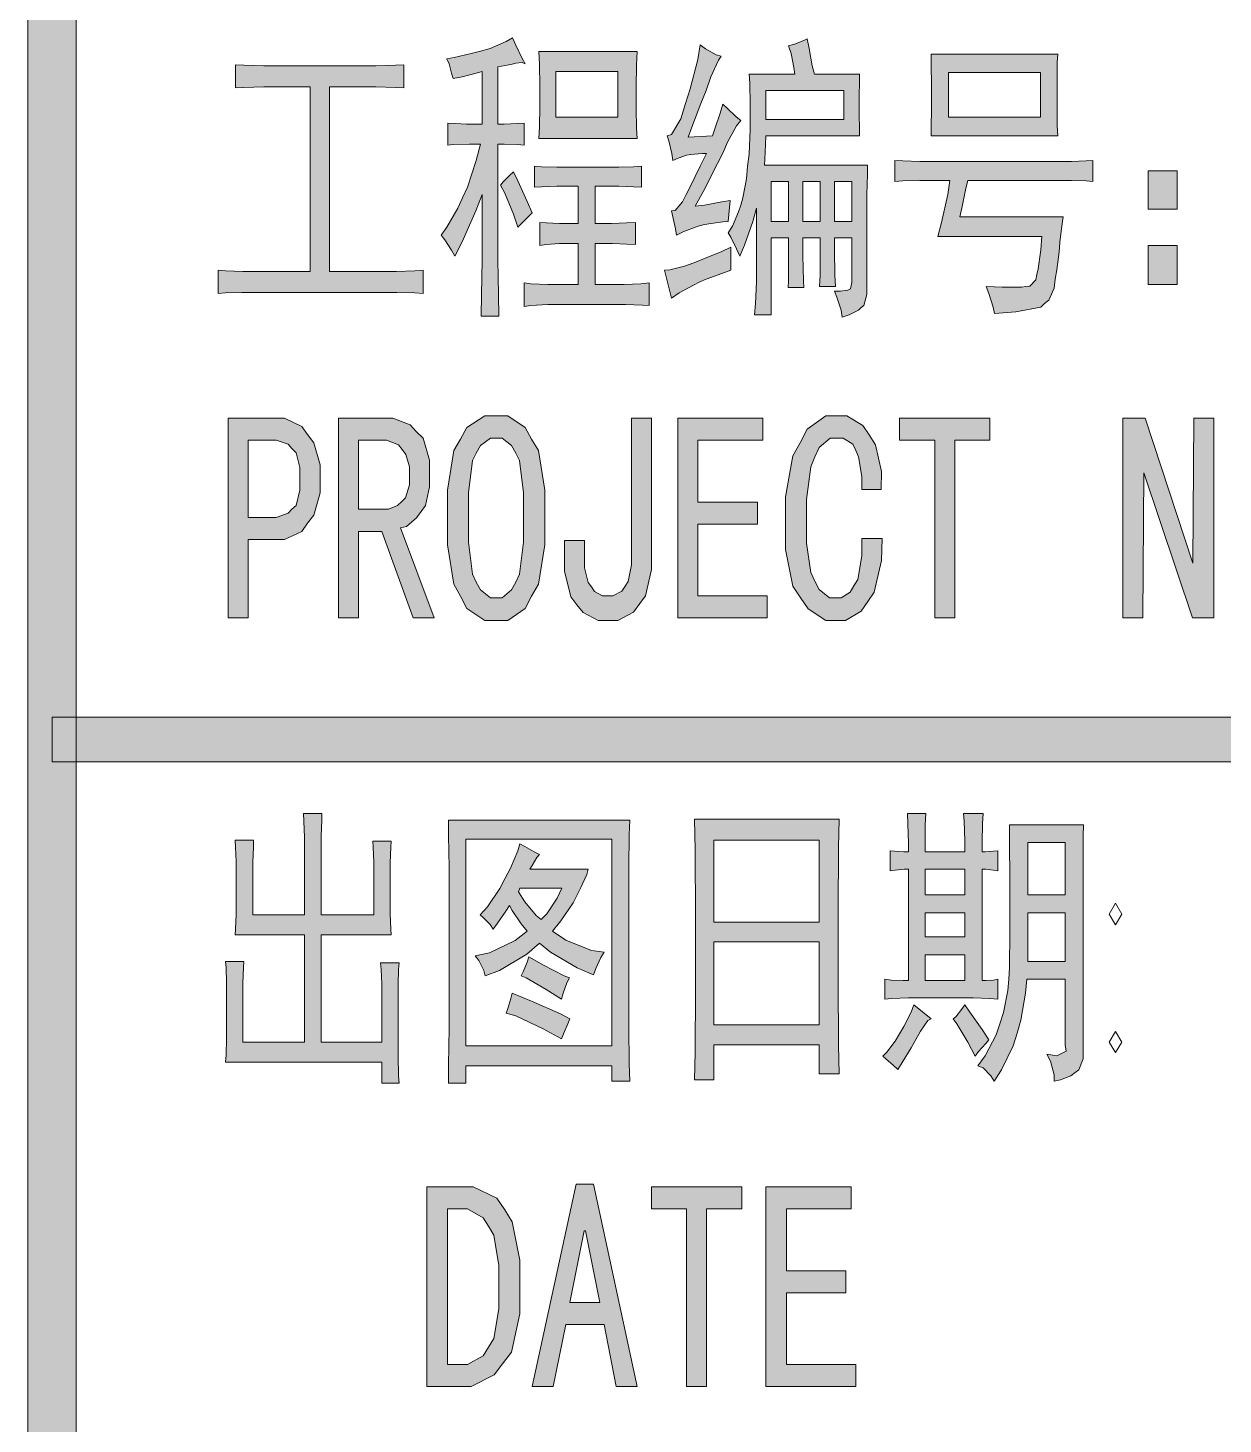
# Model space of a CAD drawing. Header units: millimetres. Extents: x 568 to 3948041, y -25191 to 63890.
# Drawn here: x 3939001 to 3940729, y -17783 to -15765 of the extents above; entities that cross this region are included whole.
import ezdxf

# ---------------------------------------------------------------- set-up
doc = ezdxf.new("R2010")
doc.units = ezdxf.units.MM

msp = doc.modelspace()

# ---------------------------------------------------------------- hatches: boundary and pattern name
h = msp.add_hatch(color=0)
h.dxf.hatch_style = 2
h.paths.add_polyline_path([(3939071.1, -23691.5), (3939001.2, -23691.5), (3939001.2, 62389.8), (3939071.1, 62389.8)])
h = msp.add_hatch(color=0)
h.dxf.hatch_style = 2
h.paths.add_polyline_path([(3939606.8, -15809.8), (3939617.4, -15807.6), (3939641.7, -15802.2), (3939655.4, -15798.4), (3939669.1, -15794.6), (3939692.6, -15784.8), (3939701.7, -15779.4), (3939706.3, -15790.1), (3939715.4, -15809.1), (3939720, -15816.7), (3939715.4, -15815.1), (3939706.3, -15815.9), (3939701, -15817.4), (3939696.4, -15818.2), (3939685.8, -15820.5), (3939680.5, -15821.2), (3939680.5, -15904), (3939689.6, -15904), (3939708.6, -15903.3), (3939718.4, -15902.5), (3939718.4, -15934.4), (3939708.6, -15933.7), (3939689.6, -15932.9), (3939680.5, -15932.9), (3939680.5, -16081.8), (3939680.5, -16100.1), (3939681.2, -16150.2), (3939682, -16181.3), (3939656.1, -16181.3), (3939656.9, -16150.2), (3939657.7, -16100.8), (3939657.7, -16083.3), (3939657.7, -16005.8), (3939648.5, -16029.4), (3939628.8, -16074.2), (3939618.2, -16094.7), (3939613.6, -16086.4), (3939603.7, -16071.2), (3939598.4, -16064.3), (3939606.8, -16053), (3939622.7, -16025.6), (3939629.5, -16010.4), (3939636.4, -15995.2), (3939649.3, -15956.5), (3939655.4, -15932.9), (3939639.4, -15932.9), (3939615.9, -15933.7), (3939608.3, -15934.4), (3939608.3, -15902.5), (3939618.9, -15903.3), (3939634.9, -15904), (3939640.2, -15904), (3939657.7, -15904), (3939657.7, -15828.1), (3939649.3, -15830.3), (3939628.8, -15835.7), (3939615.9, -15837.9), (3939613.6, -15830.3), (3939609.8, -15816.7)])
h = msp.add_hatch(color=0)
h.dxf.hatch_style = 2
h.paths.add_polyline_path([(3940003.3, -15806), (3939999.5, -15811.4), (3939988.2, -15835.7), (3939981.3, -15855.4), (3939973.7, -15874.4), (3939960.8, -15908.6), (3939955.5, -15923), (3939990.4, -15920.8), (3939994.2, -15910.9), (3940001.8, -15888.1), (3940005.6, -15875.2), (3940011.7, -15881.2), (3940024.6, -15893.4), (3940031.5, -15898.7), (3940025.4, -15906.3), (3940012.5, -15929.9), (3940005.6, -15945.8), (3939998, -15961), (3939978.3, -15999.8), (3939965.4, -16022.6), (3939979, -16021), (3940004.1, -16016.5), (3940016.3, -16014.2), (3940013.2, -16044.6), (3940005.6, -16045.4), (3939988.9, -16047.6), (3939979, -16049.2), (3939969.9, -16051.4), (3939949.4, -16059), (3939938.8, -16064.3), (3939937.2, -16055.2), (3939933.4, -16037.8), (3939931.2, -16029.4), (3939936.5, -16028.6), (3939947.1, -16016.5), (3939952.4, -16005.8), (3939958.5, -15994.5), (3939973, -15964.8), (3939982.1, -15946.6), (3939976, -15946.6), (3939964.6, -15947.3), (3939959.3, -15948.1), (3939953.2, -15948.9), (3939941, -15953.4), (3939933.4, -15956.5), (3939931.9, -15946.6), (3939927.4, -15928.4), (3939925.1, -15920.8), (3939931.2, -15919.2), (3939944.8, -15896.4), (3939951.7, -15874.4), (3939958.5, -15853.1), (3939969.2, -15810.6), (3939973, -15789.3), (3939980.6, -15795.4), (3939995.7, -15803.8)])
h = msp.add_hatch(color=0)
h.paths.add_polyline_path([(3940127.2, -15781), (3940130.2, -15794.6), (3940134.8, -15819.7), (3940137.8, -15831.9), (3940203.2, -15831.9), (3940203.2, -15841.7), (3940202.4, -15864.5), (3940202.4, -15877.4), (3940202.4, -15889.6), (3940203.2, -15911.6), (3940203.2, -15920.8), (3940067.9, -15920.8), (3940067.2, -15933.7), (3940066.4, -15954.9), (3940065.6, -15963.3), (3940214.6, -15963.3), (3940214.6, -15977), (3940213.8, -16005.8), (3940213.8, -16021), (3940213.8, -16137.3), (3940213.8, -16150.2), (3940209.2, -16166.2), (3940205.4, -16169.2), (3940201.6, -16173), (3940188, -16179.8), (3940178.1, -16182.9), (3940176.6, -16173), (3940170.5, -16154), (3940166.7, -16145.6), (3940175.8, -16145.6), (3940186.4, -16144.1), (3940190.2, -16141.8), (3940191.8, -16132.7), (3940191.8, -16125.1), (3940191.8, -16068.1), (3940166.7, -16068.1), (3940166.7, -16086.4), (3940167.5, -16122.1), (3940168.2, -16138.8), (3940145.4, -16138.8), (3940146.2, -16122.1), (3940146.2, -16086.4), (3940146.2, -16068.1), (3940121.1, -16068.1), (3940121.1, -16094), (3940121.9, -16130.4), (3940122.6, -16140.3), (3940099.8, -16140.3), (3940100.6, -16130.4), (3940100.6, -16094), (3940100.6, -16068.1), (3940075.5, -16068.1), (3940075.5, -16179.8), (3940051.2, -16179.8), (3940052.7, -16163.1), (3940054.2, -16132), (3940054.2, -16116.8), (3940054.2, -16025.6), (3940048.9, -16044.6), (3940036.8, -16078.8), (3940029.9, -16094.7), (3940025.4, -16084.1), (3940017, -16067.4), (3940013.2, -16061.3), (3940019.3, -16051.4), (3940028.4, -16030.9), (3940031.5, -16021), (3940034.5, -16010.4), (3940039.8, -15983.1), (3940041.3, -15964.8), (3940043.6, -15947.3), (3940045.1, -15911.6), (3940045.1, -15894.2), (3940045.1, -15875.9), (3940044.4, -15844.8), (3940043.6, -15831.9), (3940109.7, -15831.9), (3940108.2, -15822), (3940104.4, -15802.2), (3940100.6, -15790.8), (3940109, -15788.6), (3940122.6, -15783.2)])
h.paths.add_polyline_path([(3940180.4, -15897.2), (3940180.4, -15855.4), (3940067.9, -15855.4), (3940067.9, -15897.2)])
h.paths.add_polyline_path([(3940146.2, -16044.6), (3940146.2, -15986.9), (3940121.1, -15986.9), (3940121.1, -16044.6)])
h.paths.add_polyline_path([(3940191.8, -16044.6), (3940191.8, -15986.9), (3940166.7, -15986.9), (3940166.7, -16044.6)])
h.paths.add_polyline_path([(3940100.6, -16044.6), (3940100.6, -15986.9), (3940075.5, -15986.9), (3940075.5, -16044.6)])
h = msp.add_hatch(color=0)
h.paths.add_polyline_path([(3939881.8, -15799.2), (3939881, -15818.2), (3939880.3, -15851.6), (3939880.3, -15866.8), (3939880.3, -15881.2), (3939881, -15910.1), (3939881.8, -15924.6), (3939739.7, -15924.6), (3939740.5, -15908.6), (3939741.2, -15878.2), (3939741.2, -15863.8), (3939741.2, -15849.3), (3939740.5, -15817.4), (3939739.7, -15799.2)])
h.paths.add_polyline_path([(3939853.7, -15894.2), (3939853.7, -15828.1), (3939764, -15828.1), (3939764, -15894.2)])
h = msp.add_hatch(color=0)
h.paths.add_polyline_path([(3940489.6, -15803), (3940488.8, -15815.1), (3940488.8, -15844), (3940488.8, -15860), (3940488.8, -15875.9), (3940488.8, -15906.3), (3940489.6, -15920.8), (3940306.5, -15920.8), (3940306.5, -15909.4), (3940307.2, -15881.2), (3940307.2, -15865.3), (3940307.2, -15848.6), (3940306.5, -15817.4), (3940306.5, -15803)])
h.paths.add_polyline_path([(3940464.5, -15894.2), (3940464.5, -15829.6), (3940331.6, -15829.6), (3940331.6, -15894.2)])
h = msp.add_hatch(color=0)
h.dxf.hatch_style = 2
h.paths.add_polyline_path([(3939489, -15819.7), (3939504.2, -15819.7), (3939532.3, -15818.9), (3939544.5, -15818.2), (3939544.5, -15851.6), (3939532.3, -15850.9), (3939504.2, -15850.1), (3939489, -15850.1), (3939437.3, -15850.1), (3939437.3, -16116.8), (3939519.4, -16116.8), (3939533.8, -16116.8), (3939560.4, -16116), (3939572.6, -16115.3), (3939572.6, -16148.7), (3939560.4, -16147.9), (3939534.6, -16147.2), (3939520.9, -16147.2), (3939324.1, -16147.2), (3939310.5, -16147.2), (3939286.1, -16147.9), (3939276.3, -16148.7), (3939276.3, -16115.3), (3939286.9, -16116), (3939312, -16116.8), (3939325.6, -16116.8), (3939409.2, -16116.8), (3939409.2, -15850.1), (3939358.3, -15850.1), (3939342.4, -15850.1), (3939313.5, -15850.9), (3939301.3, -15851.6), (3939301.3, -15818.2), (3939313.5, -15818.9), (3939342.4, -15819.7), (3939358.3, -15819.7)])
h = msp.add_hatch(color=0)
h.dxf.hatch_style = 2
h.paths.add_polyline_path([(3940497.2, -15958), (3940509.3, -15958), (3940530.6, -15957.2), (3940540.5, -15956.5), (3940540.5, -15986.9), (3940530.6, -15986.1), (3940509.3, -15985.3), (3940497.2, -15985.3), (3940359.7, -15985.3), (3940356.6, -15996.7), (3940351.3, -16023.3), (3940348.3, -16037.8), (3940497.2, -16037.8), (3940495.7, -16051.4), (3940492.6, -16074.2), (3940491.9, -16083.3), (3940491.1, -16092.5), (3940488.1, -16114.5), (3940485.8, -16128.2), (3940484.3, -16141.1), (3940476.7, -16158.6), (3940470.6, -16163.1), (3940465.3, -16168.4), (3940428.8, -16175.3), (3940398.4, -16177.6), (3940396.1, -16168.4), (3940390.1, -16148.7), (3940386.3, -16138.8), (3940409.1, -16139.6), (3940437.9, -16139.6), (3940443.2, -16138.8), (3940449.3, -16138), (3940457.7, -16128.9), (3940459.2, -16121.3), (3940461.5, -16113), (3940465.3, -16085.6), (3940466.8, -16066.6), (3940316.4, -16066.6), (3940321.7, -16046.1), (3940330.8, -16005.8), (3940333.8, -15985.3), (3940303.4, -15985.3), (3940290.5, -15985.3), (3940265.5, -15986.1), (3940254.1, -15986.9), (3940254.1, -15956.5), (3940265.5, -15957.2), (3940290.5, -15958), (3940303.4, -15958)])
h = msp.add_hatch(color=0)
h.dxf.hatch_style = 2
h.paths.add_polyline_path([(3939703.2, -15973.2), (3939709.3, -15986.1), (3939723, -16015.7), (3939729.8, -16032.4), (3939726, -16036.2), (3939716.2, -16046.1), (3939709.3, -16053), (3939703.2, -16034), (3939690.3, -16003.6), (3939684.3, -15992.2), (3939688, -15987.6), (3939697.2, -15978.5)])
h = msp.add_hatch(color=0)
h.dxf.hatch_style = 2
h.paths.add_polyline_path([(3939845.3, -15966.3), (3939855.2, -15966.3), (3939876.5, -15965.6), (3939887.9, -15964.8), (3939887.9, -15995.2), (3939876.5, -15994.5), (3939855.2, -15993.7), (3939845.3, -15993.7), (3939821, -15993.7), (3939821, -16047.6), (3939834.7, -16047.6), (3939844.6, -16047.6), (3939866.6, -16046.9), (3939879.5, -16046.1), (3939879.5, -16078), (3939866.6, -16077.3), (3939846.1, -16076.5), (3939838.5, -16076.5), (3939821, -16076.5), (3939821, -16135.8), (3939851.4, -16135.8), (3939862.8, -16135.8), (3939887.1, -16135), (3939899.3, -16133.5), (3939899.3, -16166.2), (3939889.4, -16165.4), (3939865.1, -16164.6), (3939851.4, -16164.6), (3939766.3, -16164.6), (3939752.6, -16164.6), (3939728.3, -16166.2), (3939718.4, -16167.7), (3939718.4, -16133.5), (3939728.3, -16135), (3939752.6, -16135.8), (3939766.3, -16135.8), (3939796.7, -16135.8), (3939796.7, -16076.5), (3939779.2, -16076.5), (3939769.3, -16076.5), (3939750.3, -16078), (3939741.2, -16079.5), (3939741.2, -16046.1), (3939750.3, -16046.9), (3939769.3, -16047.6), (3939779.2, -16047.6), (3939796.7, -16047.6), (3939796.7, -15993.7), (3939776.9, -15993.7), (3939765.5, -15993.7), (3939743.5, -15994.5), (3939733.6, -15995.2), (3939733.6, -15964.8), (3939743.5, -15965.6), (3939765.5, -15966.3), (3939776.9, -15966.3)])
h = msp.add_hatch(color=0)
h.dxf.hatch_style = 2
h.paths.add_polyline_path([(3940620.3, -15971.7), (3940662.1, -15971.7), (3940662.1, -16027.1), (3940620.3, -16027.1)])
h = msp.add_hatch(color=0)
h.dxf.hatch_style = 2
h.paths.add_polyline_path([(3940620.3, -16079.5), (3940662.1, -16079.5), (3940662.1, -16135.8), (3940620.3, -16135.8)])
h = msp.add_hatch(color=0)
h.dxf.hatch_style = 2
h.paths.add_polyline_path([(3940017, -16081.8), (3940017, -16090.9), (3940017, -16107.7), (3940017, -16115.3), (3940004.1, -16119.8), (3939981.3, -16128.2), (3939972.2, -16132), (3939963.1, -16136.5), (3939942.6, -16147.9), (3939931.2, -16155.5), (3939921.3, -16115.3), (3939928.9, -16114.5), (3939950.2, -16109.2), (3939963.8, -16104.6), (3939976.8, -16099.3), (3940004.1, -16087.9)])
h = msp.add_hatch(color=0)
h.paths.add_polyline_path([(3939423.7, -16416.9), (3939423.7, -16436.6), (3939414.5, -16469.3), (3939405.4, -16480.7), (3939397.1, -16492.8), (3939372, -16504.2), (3939356, -16504.2), (3939319.6, -16504.2), (3939319.6, -16617.4), (3939290.7, -16617.4), (3939290.7, -16328.7), (3939356, -16328.7), (3939372, -16328.7), (3939397.1, -16340.9), (3939405.4, -16352.3), (3939414.5, -16364.4), (3939423.7, -16396.4)])
h.paths.add_polyline_path([(3939394, -16416.9), (3939394, -16400.2), (3939388.7, -16378.9), (3939382.6, -16372.8), (3939377.3, -16366.7), (3939359.8, -16360.7), (3939348.4, -16360.7), (3939319.6, -16360.7), (3939319.6, -16472.3), (3939348.4, -16472.3), (3939359.8, -16472.3), (3939377.3, -16466.3), (3939382.6, -16460.2), (3939388.7, -16454.9), (3939394, -16432.8)])
h = msp.add_hatch(color=0)
h.paths.add_polyline_path([(3939588.5, -16617.4), (3939558.1, -16617.4), (3939512.5, -16492.8), (3939479.1, -16492.8), (3939479.1, -16617.4), (3939450.2, -16617.4), (3939450.2, -16328.7), (3939513.3, -16328.7), (3939528.5, -16328.7), (3939553.6, -16338.6), (3939562.7, -16348.5), (3939572.6, -16357.6), (3939581.7, -16389.5), (3939581.7, -16411.6), (3939581.7, -16428.3), (3939575.6, -16454.9), (3939569.5, -16464), (3939562.7, -16473.1), (3939548.3, -16485.3), (3939539.9, -16487.5)])
h.paths.add_polyline_path([(3939552.8, -16411.6), (3939552.8, -16399.4), (3939547.5, -16381.2), (3939542.2, -16374.3), (3939536.9, -16367.5), (3939519.4, -16360.7), (3939507.2, -16360.7), (3939479.1, -16360.7), (3939479.1, -16460.2), (3939514.8, -16460.2), (3939522.4, -16460.2), (3939535.3, -16454.9), (3939541.4, -16449.5), (3939546.7, -16444.2), (3939552.8, -16425.2)])
h = msp.add_hatch(color=0)
h.paths.add_polyline_path([(3939748.1, -16472.3), (3939748.1, -16511.8), (3939739, -16568.8), (3939729.1, -16586.3), (3939720, -16603.8), (3939694.9, -16621.2), (3939678.2, -16621.2), (3939661.5, -16621.2), (3939635.6, -16603.8), (3939626.5, -16586.3), (3939616.6, -16568.8), (3939607.5, -16511.8), (3939607.5, -16472.3), (3939607.5, -16432.8), (3939616.6, -16375.8), (3939626.5, -16359.1), (3939635.6, -16342.4), (3939661.5, -16325.7), (3939678.2, -16325.7), (3939694.9, -16325.7), (3939720, -16342.4), (3939729.1, -16359.1), (3939739, -16375.8), (3939748.1, -16432.8)])
h.paths.add_polyline_path([(3939717.7, -16472.3), (3939717.7, -16436.6), (3939711.6, -16390.3), (3939706.3, -16379.6), (3939700.2, -16368.2), (3939686.5, -16357.6), (3939678.2, -16357.6), (3939669.8, -16357.6), (3939655.4, -16368.2), (3939649.3, -16379.6), (3939644, -16390.3), (3939637.9, -16436.6), (3939637.9, -16472.3), (3939637.9, -16508), (3939644, -16554.4), (3939649.3, -16565.8), (3939655.4, -16577.2), (3939669.8, -16588.6), (3939678.2, -16588.6), (3939686.5, -16588.6), (3939700.2, -16577.2), (3939706.3, -16565.8), (3939711.6, -16554.4), (3939717.7, -16508)])
h = msp.add_hatch(color=0)
h.dxf.hatch_style = 2
h.paths.add_polyline_path([(3939902.3, -16521), (3939902.3, -16547.5), (3939893.9, -16585.5), (3939885.6, -16596.9), (3939876.5, -16609.1), (3939853.7, -16621.2), (3939839.2, -16621.2), (3939825.6, -16621.2), (3939803.5, -16609.8), (3939794.4, -16598.5), (3939786.1, -16587.1), (3939776.9, -16549.8), (3939776.9, -16524.8), (3939776.9, -16505.8), (3939805.8, -16505.8), (3939805.8, -16530.1), (3939805.8, -16545.3), (3939811.1, -16566.5), (3939815.7, -16572.6), (3939820.2, -16579.5), (3939831.6, -16585.5), (3939837.7, -16585.5), (3939846.8, -16585.5), (3939859.8, -16578.7), (3939864.3, -16571.9), (3939868.9, -16565), (3939873.4, -16540.7), (3939873.4, -16523.2), (3939873.4, -16328.7), (3939902.3, -16328.7)])
h = msp.add_hatch(color=0)
h.dxf.hatch_style = 2
h.paths.add_polyline_path([(3940069.4, -16617.4), (3939940.3, -16617.4), (3939940.3, -16328.7), (3940063.4, -16328.7), (3940063.4, -16360.7), (3939969.2, -16360.7), (3939969.2, -16450.3), (3940055.8, -16450.3), (3940055.8, -16482.2), (3939969.2, -16482.2), (3939969.2, -16585.5), (3940069.4, -16585.5)])
h = msp.add_hatch(color=0)
h.dxf.hatch_style = 2
h.paths.add_polyline_path([(3940235.8, -16502.7), (3940235.1, -16534.6), (3940224.4, -16580.2), (3940215.3, -16593.9), (3940205.4, -16607.6), (3940182.6, -16621.2), (3940169.7, -16621.2), (3940154.5, -16621.2), (3940128.7, -16604.5), (3940117.3, -16587.8), (3940106.7, -16571.9), (3940096, -16518.7), (3940096, -16482.2), (3940096, -16442.7), (3940106.7, -16383.4), (3940117.3, -16364.4), (3940127.2, -16344.7), (3940154.5, -16325.7), (3940171.3, -16325.7), (3940184.9, -16325.7), (3940207.7, -16339.4), (3940216.8, -16353.1), (3940226, -16367.5), (3940235.1, -16406.2), (3940234.3, -16432.1), (3940206.2, -16432.1), (3940206.2, -16413.1), (3940201.6, -16385), (3940197.8, -16375.8), (3940193.3, -16366.7), (3940179.6, -16357.6), (3940171.3, -16357.6), (3940160.6, -16357.6), (3940144.7, -16371.3), (3940138.6, -16385), (3940132.5, -16399.4), (3940126.4, -16446.5), (3940126.4, -16479.2), (3940126.4, -16509.6), (3940132.5, -16552.1), (3940138.6, -16564.3), (3940144.7, -16576.4), (3940159.9, -16588.6), (3940169.7, -16588.6), (3940176.6, -16588.6), (3940189.5, -16580.2), (3940194.8, -16571.1), (3940200.9, -16562), (3940206.2, -16527.8), (3940206.2, -16502.7)])
h = msp.add_hatch(color=0)
h.dxf.hatch_style = 2
h.paths.add_polyline_path([(3940391.6, -16360.7), (3940340.7, -16360.7), (3940340.7, -16617.4), (3940311.8, -16617.4), (3940311.8, -16360.7), (3940260.9, -16360.7), (3940260.9, -16328.7), (3940391.6, -16328.7)])
h = msp.add_hatch(color=0)
h.dxf.hatch_style = 2
h.paths.add_polyline_path([(3940715.2, -16617.4), (3940684.1, -16617.4), (3940614.2, -16407.8), (3940612.7, -16617.4), (3940583.8, -16617.4), (3940583.8, -16328.7), (3940615.7, -16328.7), (3940684.8, -16538.4), (3940686.4, -16328.7), (3940715.2, -16328.7)])
h = msp.add_hatch(color=0)
h.dxf.hatch_style = 2
h.paths.add_polyline_path([(3946541, -16761), (3946541, -16825.6), (3939036.2, -16825.6), (3939036.2, -16761)])
h = msp.add_hatch(color=0)
h.dxf.hatch_style = 2
h.paths.add_polyline_path([(3939327.2, -16938.8), (3939327.2, -16949.5), (3939326.4, -16970), (3939326.4, -16979.1), (3939326.4, -17046.7), (3939400.9, -17046.7), (3939400.9, -16947.2), (3939400.9, -16935), (3939400.1, -16911.5), (3939399.3, -16900.1), (3939425.9, -16900.1), (3939425.9, -16910), (3939425.2, -16933.5), (3939425.2, -16947.2), (3939425.2, -17046.7), (3939501.2, -17046.7), (3939501.2, -16984.4), (3939501.2, -16970.7), (3939500.4, -16948.7), (3939499.6, -16940.3), (3939526.2, -16940.3), (3939525.5, -16948.7), (3939524.7, -16971.5), (3939524.7, -16985.9), (3939524.7, -17031.5), (3939524.7, -17045.2), (3939525.5, -17067.2), (3939526.2, -17075.6), (3939425.2, -17075.6), (3939425.2, -17230.6), (3939512.5, -17230.6), (3939512.5, -17159.9), (3939512.5, -17147), (3939511.8, -17125.7), (3939511, -17115.8), (3939537.6, -17115.8), (3939536.9, -17125.7), (3939536.1, -17146.2), (3939536.1, -17158.4), (3939536.1, -17234.4), (3939536.1, -17251.1), (3939536.9, -17279.2), (3939537.6, -17289.8), (3939512.5, -17289.8), (3939512.5, -17259.4), (3939286.9, -17259.4), (3939287.7, -17249.6), (3939288.4, -17225.2), (3939288.4, -17210.8), (3939288.4, -17159.9), (3939288.4, -17145.5), (3939287.7, -17122.7), (3939286.9, -17114.3), (3939313.5, -17114.3), (3939312.7, -17122.7), (3939312, -17145.5), (3939312, -17159.9), (3939312, -17230.6), (3939400.9, -17230.6), (3939400.9, -17075.6), (3939300.6, -17075.6), (3939301.3, -17067.2), (3939302.1, -17045.9), (3939302.1, -17033), (3939302.1, -16980.6), (3939302.1, -16970), (3939301.3, -16948.7), (3939300.6, -16938.8)])
h = msp.add_hatch(color=0)
h.paths.add_polyline_path([(3940273.8, -16955.5), (3940273.8, -16942.6), (3940273.1, -16915.3), (3940272.3, -16900.1), (3940298.9, -16900.1), (3940298.1, -16916.8), (3940298.1, -16944.9), (3940298.1, -16955.5), (3940355.1, -16955.5), (3940355.1, -16939.6), (3940354.4, -16911.5), (3940353.6, -16900.1), (3940381.7, -16900.1), (3940380.9, -16914.5), (3940380.2, -16941.9), (3940380.2, -16955.5), (3940384.7, -16955.5), (3940396.1, -16954.8), (3940403, -16954), (3940403, -16982.9), (3940396.9, -16982.1), (3940385.5, -16980.6), (3940380.2, -16980.6), (3940380.2, -17141.7), (3940385.5, -17141.7), (3940396.9, -17140.9), (3940403, -17139.4), (3940403, -17168.3), (3940390.8, -17167.5), (3940367.3, -17166.7), (3940355.9, -17166.7), (3940287.5, -17166.7), (3940273.8, -17166.7), (3940249.5, -17167.5), (3940239.6, -17168.3), (3940239.6, -17139.4), (3940248.7, -17140.9), (3940266.2, -17141.7), (3940273.8, -17141.7), (3940273.8, -16980.6), (3940267.7, -16980.6), (3940254.8, -16982.1), (3940247.2, -16982.9), (3940247.2, -16954), (3940254.1, -16954.8), (3940267, -16955.5)])
h.paths.add_polyline_path([(3940355.1, -17017.8), (3940355.1, -16980.6), (3940298.1, -16980.6), (3940298.1, -17017.8)])
h.paths.add_polyline_path([(3940355.1, -17141.7), (3940355.1, -17104.4), (3940298.1, -17104.4), (3940298.1, -17141.7)])
h.paths.add_polyline_path([(3940355.1, -17078.6), (3940355.1, -17043.7), (3940298.1, -17043.7), (3940298.1, -17078.6)])
h = msp.add_hatch(color=0)
h.paths.add_polyline_path([(3939871.1, -16910), (3939870.4, -16931.2), (3939869.6, -16977.6), (3939869.6, -17002.6), (3939869.6, -17183.5), (3939869.6, -17210.1), (3939870.4, -17261), (3939871.1, -17286.8), (3939845.3, -17286.8), (3939845.3, -17264.8), (3939634.1, -17264.8), (3939634.1, -17289.8), (3939609, -17289.8), (3939609, -17264), (3939609.8, -17210.1), (3939609.8, -17181.9), (3939609.8, -17002.6), (3939609.8, -16978.3), (3939609, -16932), (3939609, -16910)])
h.paths.add_polyline_path([(3939845.3, -17235.9), (3939845.3, -16937.3), (3939634.1, -16937.3), (3939634.1, -17235.9)])
h = msp.add_hatch(color=0)
h.paths.add_polyline_path([(3940173.5, -16908.4), (3940172.8, -16949.5), (3940172, -17041.4), (3940172, -17092.3), (3940172, -17143.2), (3940172.8, -17235.1), (3940173.5, -17276.2), (3940144.7, -17276.2), (3940144.7, -17234.4), (3939992.7, -17234.4), (3939992.7, -17285.3), (3939964.6, -17285.3), (3939965.4, -17245.8), (3939966.1, -17154.6), (3939966.1, -17102.9), (3939966.1, -17050.5), (3939965.4, -16953.3), (3939964.6, -16908.4)])
h.paths.add_polyline_path([(3940144.7, -17205.5), (3940144.7, -17085.5), (3939992.7, -17085.5), (3939992.7, -17205.5)])
h.paths.add_polyline_path([(3940144.7, -17057.3), (3940144.7, -16938.8), (3939992.7, -16938.8), (3939992.7, -17057.3)])
h = msp.add_hatch(color=0)
h.paths.add_polyline_path([(3940473.6, -17248), (3940488.1, -17250.3), (3940501.7, -17243.5), (3940500.2, -17234.4), (3940500.2, -17139.4), (3940444.8, -17139.4), (3940443.2, -17159.9), (3940436.4, -17198.7), (3940431.1, -17217.7), (3940425, -17235.9), (3940408.3, -17270.8), (3940397.7, -17286.8), (3940393.1, -17279.2), (3940381.7, -17267.8), (3940374.1, -17264.8), (3940384.7, -17250.3), (3940400.7, -17219.9), (3940406, -17204), (3940411.3, -17188), (3940417.4, -17156.1), (3940418.9, -17139.4), (3940419.7, -17123.4), (3940420.4, -17071), (3940420.4, -17035.3), (3940420.4, -16998.1), (3940419.7, -16938.8), (3940419.7, -16916.8), (3940526.8, -16916.8), (3940526.1, -16932.7), (3940526.1, -16971.5), (3940526.1, -16994.3), (3940526.1, -17242.7), (3940526.1, -17254.9), (3940520, -17270.8), (3940514.7, -17274.6), (3940508.6, -17279.2), (3940493.4, -17285.3), (3940484.3, -17286.8), (3940484.3, -17277.7), (3940479, -17257.9)])
h.paths.add_polyline_path([(3940500.2, -17017.8), (3940500.2, -16941.9), (3940446.3, -16941.9), (3940446.3, -17017.8)])
h.paths.add_polyline_path([(3940500.2, -17114.3), (3940500.2, -17043.7), (3940446.3, -17043.7), (3940446.3, -17114.3)])
h = msp.add_hatch(color=0)
h.paths.add_polyline_path([(3939740.5, -16959.3), (3939736.7, -16963.9), (3939729.8, -16975.3), (3939726.8, -16980.6), (3939811.1, -16980.6), (3939808.9, -16988.2), (3939800.5, -17007.2), (3939795.2, -17017.8), (3939789.1, -17029.2), (3939771.6, -17055.1), (3939759.5, -17070.3), (3939778.5, -17083.2), (3939815.7, -17098.4), (3939833.9, -17100.6), (3939829.4, -17108.2), (3939821.8, -17124.2), (3939818.7, -17133.3), (3939795.2, -17123.4), (3939756.4, -17100.6), (3939740.5, -17087.7), (3939722.2, -17103.7), (3939682.7, -17127.2), (3939662.2, -17134.8), (3939659.9, -17127.2), (3939653.1, -17112.8), (3939647.8, -17106), (3939668.3, -17101.4), (3939705.5, -17083.9), (3939723, -17070.3), (3939713.9, -17059.6), (3939701, -17040.6), (3939697.2, -17033), (3939691.8, -17041.4), (3939679.7, -17058.9), (3939673.6, -17067.2), (3939669.1, -17060.4), (3939659.2, -17050.5), (3939654.6, -17046.7), (3939665.3, -17035.3), (3939683.5, -17008.7), (3939691.1, -16993.5), (3939698.7, -16979.1), (3939709.3, -16954), (3939712.4, -16944.1), (3939719.2, -16947.9), (3939732.9, -16955.5)])
h.paths.add_polyline_path([(3939710.1, -17013.3), (3939719.2, -17027.7), (3939735.9, -17047.5), (3939742.8, -17053.5), (3939751.1, -17045.2), (3939766.3, -17022.4), (3939773.1, -17008), (3939712.4, -17008)])
h = msp.add_hatch(color=0)
h.dxf.hatch_style = 2
h.paths.add_polyline_path([(3939725.3, -17107.5), (3939746.6, -17119.6), (3939776.2, -17134.8), (3939783.8, -17137.9), (3939780, -17144.7), (3939774.7, -17159.9), (3939772.4, -17168.3), (3939750.3, -17154.6), (3939721.5, -17137.9), (3939713.9, -17134.8), (3939716.9, -17128.8), (3939723, -17115.1)])
h = msp.add_hatch(color=0)
h.dxf.hatch_style = 2
h.paths.add_polyline_path([(3939701, -17159.9), (3939729.1, -17171.3), (3939770.9, -17189.5), (3939784.5, -17197.1), (3939781.5, -17204), (3939775.4, -17218.4), (3939772.4, -17226), (3939745.8, -17211.6), (3939706.3, -17192.6), (3939692.6, -17188.8), (3939694.9, -17181.9), (3939699.4, -17167.5)])
h = msp.add_hatch(color=0)
h.dxf.hatch_style = 2
h.paths.add_polyline_path([(3940306.5, -17197.1), (3940301.9, -17199.4), (3940291.3, -17214.6), (3940284.5, -17226.8), (3940277.6, -17238.9), (3940264.7, -17260.2), (3940258.6, -17270.1), (3940251.8, -17264), (3940241.1, -17254.9), (3940236.6, -17251.1), (3940242.7, -17245), (3940254.8, -17229), (3940260.9, -17218.4), (3940267, -17207.8), (3940277.6, -17187.3), (3940281.4, -17176.6)])
h = msp.add_hatch(color=0)
h.dxf.hatch_style = 2
h.paths.add_polyline_path([(3940370.3, -17251.1), (3940359.7, -17230.6), (3940343.7, -17204), (3940338.4, -17197.1), (3940342.2, -17194.1), (3940350.6, -17183.5), (3940355.1, -17176.6), (3940362.7, -17187.3), (3940380.2, -17212.3), (3940390.1, -17227.5), (3940385.5, -17232.8), (3940374.9, -17244.2)])
h = msp.add_hatch(color=0)
h.paths.add_polyline_path([(3939712.4, -17584.6), (3939712.4, -17623.4), (3939700.2, -17678.8), (3939687.3, -17695.5), (3939675.1, -17711.5), (3939641.7, -17728.2), (3939621.2, -17728.2), (3939577.9, -17728.2), (3939577.9, -17439.5), (3939621.2, -17439.5), (3939644.7, -17439.5), (3939678.9, -17456.2), (3939690.3, -17472.9), (3939701, -17490.4), (3939712.4, -17545.9)])
h.paths.add_polyline_path([(3939682, -17584.6), (3939682, -17553.5), (3939674.4, -17509.4), (3939666.8, -17496.5), (3939659.2, -17484.3), (3939636.4, -17471.4), (3939621.2, -17471.4), (3939607.5, -17471.4), (3939607.5, -17696.3), (3939621.2, -17696.3), (3939636.4, -17696.3), (3939659.2, -17684.1), (3939666.8, -17671.2), (3939674.4, -17659.1), (3939682, -17615.8)])
h = msp.add_hatch(color=0)
h.paths.add_polyline_path([(3939881.8, -17728.2), (3939851.4, -17728.2), (3939833.9, -17638.6), (3939778.5, -17638.6), (3939760.2, -17728.2), (3939729.8, -17728.2), (3939793.7, -17435.7), (3939818.7, -17435.7)])
h.paths.add_polyline_path([(3939827.8, -17606.6), (3939807.3, -17503.3), (3939805.1, -17503.3), (3939784.5, -17606.6)])
h = msp.add_hatch(color=0)
h.dxf.hatch_style = 2
h.paths.add_polyline_path([(3940033, -17471.4), (3939982.1, -17471.4), (3939982.1, -17728.2), (3939953.2, -17728.2), (3939953.2, -17471.4), (3939902.3, -17471.4), (3939902.3, -17439.5), (3940033, -17439.5)])
h = msp.add_hatch(color=0)
h.dxf.hatch_style = 2
h.paths.add_polyline_path([(3940197.8, -17728.2), (3940067.9, -17728.2), (3940067.9, -17439.5), (3940191, -17439.5), (3940191, -17471.4), (3940097.6, -17471.4), (3940097.6, -17561.1), (3940183.4, -17561.1), (3940183.4, -17593), (3940097.6, -17593), (3940097.6, -17696.3), (3940197.8, -17696.3)])

# ---------------------------------------------------------------- linework, layer by layer
at = {"color": 0, "lineweight": 0}
for points in [[(3939071.1, -23691.5), (3939001.2, -23691.5), (3939001.2, 62389.8), (3939071.1, 62389.8)], [(3939606.8, -15809.8), (3939617.4, -15807.6), (3939641.7, -15802.2), (3939655.4, -15798.4), (3939669.1, -15794.6), (3939692.6, -15784.8), (3939701.7, -15779.4), (3939706.3, -15790.1), (3939715.4, -15809.1), (3939720, -15816.7), (3939715.4, -15815.1), (3939706.3, -15815.9), (3939701, -15817.4), (3939696.4, -15818.2), (3939685.8, -15820.5), (3939680.5, -15821.2), (3939680.5, -15904), (3939689.6, -15904), (3939708.6, -15903.3), (3939718.4, -15902.5), (3939718.4, -15934.4), (3939708.6, -15933.7), (3939689.6, -15932.9), (3939680.5, -15932.9), (3939680.5, -16081.8), (3939680.5, -16100.1), (3939681.2, -16150.2), (3939682, -16181.3), (3939656.1, -16181.3), (3939656.9, -16150.2), (3939657.7, -16100.8), (3939657.7, -16083.3), (3939657.7, -16005.8), (3939648.5, -16029.4), (3939628.8, -16074.2), (3939618.2, -16094.7), (3939613.6, -16086.4), (3939603.7, -16071.2), (3939598.4, -16064.3), (3939606.8, -16053), (3939622.7, -16025.6), (3939629.5, -16010.4), (3939636.4, -15995.2), (3939649.3, -15956.5), (3939655.4, -15932.9), (3939639.4, -15932.9), (3939615.9, -15933.7), (3939608.3, -15934.4), (3939608.3, -15902.5), (3939618.9, -15903.3), (3939634.9, -15904), (3939640.2, -15904), (3939657.7, -15904), (3939657.7, -15828.1), (3939649.3, -15830.3), (3939628.8, -15835.7), (3939615.9, -15837.9), (3939613.6, -15830.3), (3939609.8, -15816.7)], [(3940003.3, -15806), (3939999.5, -15811.4), (3939988.2, -15835.7), (3939981.3, -15855.4), (3939973.7, -15874.4), (3939960.8, -15908.6), (3939955.5, -15923), (3939990.4, -15920.8), (3939994.2, -15910.9), (3940001.8, -15888.1), (3940005.6, -15875.2), (3940011.7, -15881.2), (3940024.6, -15893.4), (3940031.5, -15898.7), (3940025.4, -15906.3), (3940012.5, -15929.9), (3940005.6, -15945.8), (3939998, -15961), (3939978.3, -15999.8), (3939965.4, -16022.6), (3939979, -16021), (3940004.1, -16016.5), (3940016.3, -16014.2), (3940013.2, -16044.6), (3940005.6, -16045.4), (3939988.9, -16047.6), (3939979, -16049.2), (3939969.9, -16051.4), (3939949.4, -16059), (3939938.8, -16064.3), (3939937.2, -16055.2), (3939933.4, -16037.8), (3939931.2, -16029.4), (3939936.5, -16028.6), (3939947.1, -16016.5), (3939952.4, -16005.8), (3939958.5, -15994.5), (3939973, -15964.8), (3939982.1, -15946.6), (3939976, -15946.6), (3939964.6, -15947.3), (3939959.3, -15948.1), (3939953.2, -15948.9), (3939941, -15953.4), (3939933.4, -15956.5), (3939931.9, -15946.6), (3939927.4, -15928.4), (3939925.1, -15920.8), (3939931.2, -15919.2), (3939944.8, -15896.4), (3939951.7, -15874.4), (3939958.5, -15853.1), (3939969.2, -15810.6), (3939973, -15789.3), (3939980.6, -15795.4), (3939995.7, -15803.8)], [(3940127.2, -15781), (3940130.2, -15794.6), (3940134.8, -15819.7), (3940137.8, -15831.9), (3940203.2, -15831.9), (3940203.2, -15841.7), (3940202.4, -15864.5), (3940202.4, -15877.4), (3940202.4, -15889.6), (3940203.2, -15911.6), (3940203.2, -15920.8), (3940067.9, -15920.8), (3940067.2, -15933.7), (3940066.4, -15954.9), (3940065.6, -15963.3), (3940214.6, -15963.3), (3940214.6, -15977), (3940213.8, -16005.8), (3940213.8, -16021), (3940213.8, -16137.3), (3940213.8, -16150.2), (3940209.2, -16166.2), (3940205.4, -16169.2), (3940201.6, -16173), (3940188, -16179.8), (3940178.1, -16182.9), (3940176.6, -16173), (3940170.5, -16154), (3940166.7, -16145.6), (3940175.8, -16145.6), (3940186.4, -16144.1), (3940190.2, -16141.8), (3940191.8, -16132.7), (3940191.8, -16125.1), (3940191.8, -16068.1), (3940166.7, -16068.1), (3940166.7, -16086.4), (3940167.5, -16122.1), (3940168.2, -16138.8), (3940145.4, -16138.8), (3940146.2, -16122.1), (3940146.2, -16086.4), (3940146.2, -16068.1), (3940121.1, -16068.1), (3940121.1, -16094), (3940121.9, -16130.4), (3940122.6, -16140.3), (3940099.8, -16140.3), (3940100.6, -16130.4), (3940100.6, -16094), (3940100.6, -16068.1), (3940075.5, -16068.1), (3940075.5, -16179.8), (3940051.2, -16179.8), (3940052.7, -16163.1), (3940054.2, -16132), (3940054.2, -16116.8), (3940054.2, -16025.6), (3940048.9, -16044.6), (3940036.8, -16078.8), (3940029.9, -16094.7), (3940025.4, -16084.1), (3940017, -16067.4), (3940013.2, -16061.3), (3940019.3, -16051.4), (3940028.4, -16030.9), (3940031.5, -16021), (3940034.5, -16010.4), (3940039.8, -15983.1), (3940041.3, -15964.8), (3940043.6, -15947.3), (3940045.1, -15911.6), (3940045.1, -15894.2), (3940045.1, -15875.9), (3940044.4, -15844.8), (3940043.6, -15831.9), (3940109.7, -15831.9), (3940108.2, -15822), (3940104.4, -15802.2), (3940100.6, -15790.8), (3940109, -15788.6), (3940122.6, -15783.2)], [(3939881.8, -15799.2), (3939881, -15818.2), (3939880.3, -15851.6), (3939880.3, -15866.8), (3939880.3, -15881.2), (3939881, -15910.1), (3939881.8, -15924.6), (3939739.7, -15924.6), (3939740.5, -15908.6), (3939741.2, -15878.2), (3939741.2, -15863.8), (3939741.2, -15849.3), (3939740.5, -15817.4), (3939739.7, -15799.2)], [(3940489.6, -15803), (3940488.8, -15815.1), (3940488.8, -15844), (3940488.8, -15860), (3940488.8, -15875.9), (3940488.8, -15906.3), (3940489.6, -15920.8), (3940306.5, -15920.8), (3940306.5, -15909.4), (3940307.2, -15881.2), (3940307.2, -15865.3), (3940307.2, -15848.6), (3940306.5, -15817.4), (3940306.5, -15803)], [(3939489, -15819.7), (3939504.2, -15819.7), (3939532.3, -15818.9), (3939544.5, -15818.2), (3939544.5, -15851.6), (3939532.3, -15850.9), (3939504.2, -15850.1), (3939489, -15850.1), (3939437.3, -15850.1), (3939437.3, -16116.8), (3939519.4, -16116.8), (3939533.8, -16116.8), (3939560.4, -16116), (3939572.6, -16115.3), (3939572.6, -16148.7), (3939560.4, -16147.9), (3939534.6, -16147.2), (3939520.9, -16147.2), (3939324.1, -16147.2), (3939310.5, -16147.2), (3939286.1, -16147.9), (3939276.3, -16148.7), (3939276.3, -16115.3), (3939286.9, -16116), (3939312, -16116.8), (3939325.6, -16116.8), (3939409.2, -16116.8), (3939409.2, -15850.1), (3939358.3, -15850.1), (3939342.4, -15850.1), (3939313.5, -15850.9), (3939301.3, -15851.6), (3939301.3, -15818.2), (3939313.5, -15818.9), (3939342.4, -15819.7), (3939358.3, -15819.7)], [(3939853.7, -15894.2), (3939853.7, -15828.1), (3939764, -15828.1), (3939764, -15894.2)], [(3940464.5, -15894.2), (3940464.5, -15829.6), (3940331.6, -15829.6), (3940331.6, -15894.2)], [(3940180.4, -15897.2), (3940180.4, -15855.4), (3940067.9, -15855.4), (3940067.9, -15897.2)], [(3940497.2, -15958), (3940509.3, -15958), (3940530.6, -15957.2), (3940540.5, -15956.5), (3940540.5, -15986.9), (3940530.6, -15986.1), (3940509.3, -15985.3), (3940497.2, -15985.3), (3940359.7, -15985.3), (3940356.6, -15996.7), (3940351.3, -16023.3), (3940348.3, -16037.8), (3940497.2, -16037.8), (3940495.7, -16051.4), (3940492.6, -16074.2), (3940491.9, -16083.3), (3940491.1, -16092.5), (3940488.1, -16114.5), (3940485.8, -16128.2), (3940484.3, -16141.1), (3940476.7, -16158.6), (3940470.6, -16163.1), (3940465.3, -16168.4), (3940428.8, -16175.3), (3940398.4, -16177.6), (3940396.1, -16168.4), (3940390.1, -16148.7), (3940386.3, -16138.8), (3940409.1, -16139.6), (3940437.9, -16139.6), (3940443.2, -16138.8), (3940449.3, -16138), (3940457.7, -16128.9), (3940459.2, -16121.3), (3940461.5, -16113), (3940465.3, -16085.6), (3940466.8, -16066.6), (3940316.4, -16066.6), (3940321.7, -16046.1), (3940330.8, -16005.8), (3940333.8, -15985.3), (3940303.4, -15985.3), (3940290.5, -15985.3), (3940265.5, -15986.1), (3940254.1, -15986.9), (3940254.1, -15956.5), (3940265.5, -15957.2), (3940290.5, -15958), (3940303.4, -15958)], [(3939703.2, -15973.2), (3939709.3, -15986.1), (3939723, -16015.7), (3939729.8, -16032.4), (3939726, -16036.2), (3939716.2, -16046.1), (3939709.3, -16053), (3939703.2, -16034), (3939690.3, -16003.6), (3939684.3, -15992.2), (3939688, -15987.6), (3939697.2, -15978.5)], [(3939845.3, -15966.3), (3939855.2, -15966.3), (3939876.5, -15965.6), (3939887.9, -15964.8), (3939887.9, -15995.2), (3939876.5, -15994.5), (3939855.2, -15993.7), (3939845.3, -15993.7), (3939821, -15993.7), (3939821, -16047.6), (3939834.7, -16047.6), (3939844.6, -16047.6), (3939866.6, -16046.9), (3939879.5, -16046.1), (3939879.5, -16078), (3939866.6, -16077.3), (3939846.1, -16076.5), (3939838.5, -16076.5), (3939821, -16076.5), (3939821, -16135.8), (3939851.4, -16135.8), (3939862.8, -16135.8), (3939887.1, -16135), (3939899.3, -16133.5), (3939899.3, -16166.2), (3939889.4, -16165.4), (3939865.1, -16164.6), (3939851.4, -16164.6), (3939766.3, -16164.6), (3939752.6, -16164.6), (3939728.3, -16166.2), (3939718.4, -16167.7), (3939718.4, -16133.5), (3939728.3, -16135), (3939752.6, -16135.8), (3939766.3, -16135.8), (3939796.7, -16135.8), (3939796.7, -16076.5), (3939779.2, -16076.5), (3939769.3, -16076.5), (3939750.3, -16078), (3939741.2, -16079.5), (3939741.2, -16046.1), (3939750.3, -16046.9), (3939769.3, -16047.6), (3939779.2, -16047.6), (3939796.7, -16047.6), (3939796.7, -15993.7), (3939776.9, -15993.7), (3939765.5, -15993.7), (3939743.5, -15994.5), (3939733.6, -15995.2), (3939733.6, -15964.8), (3939743.5, -15965.6), (3939765.5, -15966.3), (3939776.9, -15966.3)], [(3940620.3, -15971.7), (3940662.1, -15971.7), (3940662.1, -16027.1), (3940620.3, -16027.1)], [(3940100.6, -16044.6), (3940100.6, -15986.9), (3940075.5, -15986.9), (3940075.5, -16044.6)], [(3940146.2, -16044.6), (3940146.2, -15986.9), (3940121.1, -15986.9), (3940121.1, -16044.6)], [(3940191.8, -16044.6), (3940191.8, -15986.9), (3940166.7, -15986.9), (3940166.7, -16044.6)], [(3940620.3, -16079.5), (3940662.1, -16079.5), (3940662.1, -16135.8), (3940620.3, -16135.8)], [(3940017, -16081.8), (3940017, -16090.9), (3940017, -16107.7), (3940017, -16115.3), (3940004.1, -16119.8), (3939981.3, -16128.2), (3939972.2, -16132), (3939963.1, -16136.5), (3939942.6, -16147.9), (3939931.2, -16155.5), (3939921.3, -16115.3), (3939928.9, -16114.5), (3939950.2, -16109.2), (3939963.8, -16104.6), (3939976.8, -16099.3), (3940004.1, -16087.9)], [(3939423.7, -16416.9), (3939423.7, -16436.6), (3939414.5, -16469.3), (3939405.4, -16480.7), (3939397.1, -16492.8), (3939372, -16504.2), (3939356, -16504.2), (3939319.6, -16504.2), (3939319.6, -16617.4), (3939290.7, -16617.4), (3939290.7, -16328.7), (3939356, -16328.7), (3939372, -16328.7), (3939397.1, -16340.9), (3939405.4, -16352.3), (3939414.5, -16364.4), (3939423.7, -16396.4)], [(3939588.5, -16617.4), (3939558.1, -16617.4), (3939512.5, -16492.8), (3939479.1, -16492.8), (3939479.1, -16617.4), (3939450.2, -16617.4), (3939450.2, -16328.7), (3939513.3, -16328.7), (3939528.5, -16328.7), (3939553.6, -16338.6), (3939562.7, -16348.5), (3939572.6, -16357.6), (3939581.7, -16389.5), (3939581.7, -16411.6), (3939581.7, -16428.3), (3939575.6, -16454.9), (3939569.5, -16464), (3939562.7, -16473.1), (3939548.3, -16485.3), (3939539.9, -16487.5)], [(3939748.1, -16472.3), (3939748.1, -16511.8), (3939739, -16568.8), (3939729.1, -16586.3), (3939720, -16603.8), (3939694.9, -16621.2), (3939678.2, -16621.2), (3939661.5, -16621.2), (3939635.6, -16603.8), (3939626.5, -16586.3), (3939616.6, -16568.8), (3939607.5, -16511.8), (3939607.5, -16472.3), (3939607.5, -16432.8), (3939616.6, -16375.8), (3939626.5, -16359.1), (3939635.6, -16342.4), (3939661.5, -16325.7), (3939678.2, -16325.7), (3939694.9, -16325.7), (3939720, -16342.4), (3939729.1, -16359.1), (3939739, -16375.8), (3939748.1, -16432.8)], [(3939902.3, -16521), (3939902.3, -16547.5), (3939893.9, -16585.5), (3939885.6, -16596.9), (3939876.5, -16609.1), (3939853.7, -16621.2), (3939839.2, -16621.2), (3939825.6, -16621.2), (3939803.5, -16609.8), (3939794.4, -16598.5), (3939786.1, -16587.1), (3939776.9, -16549.8), (3939776.9, -16524.8), (3939776.9, -16505.8), (3939805.8, -16505.8), (3939805.8, -16530.1), (3939805.8, -16545.3), (3939811.1, -16566.5), (3939815.7, -16572.6), (3939820.2, -16579.5), (3939831.6, -16585.5), (3939837.7, -16585.5), (3939846.8, -16585.5), (3939859.8, -16578.7), (3939864.3, -16571.9), (3939868.9, -16565), (3939873.4, -16540.7), (3939873.4, -16523.2), (3939873.4, -16328.7), (3939902.3, -16328.7)], [(3940069.4, -16617.4), (3939940.3, -16617.4), (3939940.3, -16328.7), (3940063.4, -16328.7), (3940063.4, -16360.7), (3939969.2, -16360.7), (3939969.2, -16450.3), (3940055.8, -16450.3), (3940055.8, -16482.2), (3939969.2, -16482.2), (3939969.2, -16585.5), (3940069.4, -16585.5)], [(3940235.8, -16502.7), (3940235.1, -16534.6), (3940224.4, -16580.2), (3940215.3, -16593.9), (3940205.4, -16607.6), (3940182.6, -16621.2), (3940169.7, -16621.2), (3940154.5, -16621.2), (3940128.7, -16604.5), (3940117.3, -16587.8), (3940106.7, -16571.9), (3940096, -16518.7), (3940096, -16482.2), (3940096, -16442.7), (3940106.7, -16383.4), (3940117.3, -16364.4), (3940127.2, -16344.7), (3940154.5, -16325.7), (3940171.3, -16325.7), (3940184.9, -16325.7), (3940207.7, -16339.4), (3940216.8, -16353.1), (3940226, -16367.5), (3940235.1, -16406.2), (3940234.3, -16432.1), (3940206.2, -16432.1), (3940206.2, -16413.1), (3940201.6, -16385), (3940197.8, -16375.8), (3940193.3, -16366.7), (3940179.6, -16357.6), (3940171.3, -16357.6), (3940160.6, -16357.6), (3940144.7, -16371.3), (3940138.6, -16385), (3940132.5, -16399.4), (3940126.4, -16446.5), (3940126.4, -16479.2), (3940126.4, -16509.6), (3940132.5, -16552.1), (3940138.6, -16564.3), (3940144.7, -16576.4), (3940159.9, -16588.6), (3940169.7, -16588.6), (3940176.6, -16588.6), (3940189.5, -16580.2), (3940194.8, -16571.1), (3940200.9, -16562), (3940206.2, -16527.8), (3940206.2, -16502.7)], [(3940391.6, -16360.7), (3940340.7, -16360.7), (3940340.7, -16617.4), (3940311.8, -16617.4), (3940311.8, -16360.7), (3940260.9, -16360.7), (3940260.9, -16328.7), (3940391.6, -16328.7)], [(3940715.2, -16617.4), (3940684.1, -16617.4), (3940614.2, -16407.8), (3940612.7, -16617.4), (3940583.8, -16617.4), (3940583.8, -16328.7), (3940615.7, -16328.7), (3940684.8, -16538.4), (3940686.4, -16328.7), (3940715.2, -16328.7)], [(3939394, -16416.9), (3939394, -16400.2), (3939388.7, -16378.9), (3939382.6, -16372.8), (3939377.3, -16366.7), (3939359.8, -16360.7), (3939348.4, -16360.7), (3939319.6, -16360.7), (3939319.6, -16472.3), (3939348.4, -16472.3), (3939359.8, -16472.3), (3939377.3, -16466.3), (3939382.6, -16460.2), (3939388.7, -16454.9), (3939394, -16432.8)], [(3939552.8, -16411.6), (3939552.8, -16399.4), (3939547.5, -16381.2), (3939542.2, -16374.3), (3939536.9, -16367.5), (3939519.4, -16360.7), (3939507.2, -16360.7), (3939479.1, -16360.7), (3939479.1, -16460.2), (3939514.8, -16460.2), (3939522.4, -16460.2), (3939535.3, -16454.9), (3939541.4, -16449.5), (3939546.7, -16444.2), (3939552.8, -16425.2)], [(3939717.7, -16472.3), (3939717.7, -16436.6), (3939711.6, -16390.3), (3939706.3, -16379.6), (3939700.2, -16368.2), (3939686.5, -16357.6), (3939678.2, -16357.6), (3939669.8, -16357.6), (3939655.4, -16368.2), (3939649.3, -16379.6), (3939644, -16390.3), (3939637.9, -16436.6), (3939637.9, -16472.3), (3939637.9, -16508), (3939644, -16554.4), (3939649.3, -16565.8), (3939655.4, -16577.2), (3939669.8, -16588.6), (3939678.2, -16588.6), (3939686.5, -16588.6), (3939700.2, -16577.2), (3939706.3, -16565.8), (3939711.6, -16554.4), (3939717.7, -16508)], [(3946541, -16761), (3946541, -16825.6), (3939036.2, -16825.6), (3939036.2, -16761)], [(3939327.2, -16938.8), (3939327.2, -16949.5), (3939326.4, -16970), (3939326.4, -16979.1), (3939326.4, -17046.7), (3939400.9, -17046.7), (3939400.9, -16947.2), (3939400.9, -16935), (3939400.1, -16911.5), (3939399.3, -16900.1), (3939425.9, -16900.1), (3939425.9, -16910), (3939425.2, -16933.5), (3939425.2, -16947.2), (3939425.2, -17046.7), (3939501.2, -17046.7), (3939501.2, -16984.4), (3939501.2, -16970.7), (3939500.4, -16948.7), (3939499.6, -16940.3), (3939526.2, -16940.3), (3939525.5, -16948.7), (3939524.7, -16971.5), (3939524.7, -16985.9), (3939524.7, -17031.5), (3939524.7, -17045.2), (3939525.5, -17067.2), (3939526.2, -17075.6), (3939425.2, -17075.6), (3939425.2, -17230.6), (3939512.5, -17230.6), (3939512.5, -17159.9), (3939512.5, -17147), (3939511.8, -17125.7), (3939511, -17115.8), (3939537.6, -17115.8), (3939536.9, -17125.7), (3939536.1, -17146.2), (3939536.1, -17158.4), (3939536.1, -17234.4), (3939536.1, -17251.1), (3939536.9, -17279.2), (3939537.6, -17289.8), (3939512.5, -17289.8), (3939512.5, -17259.4), (3939286.9, -17259.4), (3939287.7, -17249.6), (3939288.4, -17225.2), (3939288.4, -17210.8), (3939288.4, -17159.9), (3939288.4, -17145.5), (3939287.7, -17122.7), (3939286.9, -17114.3), (3939313.5, -17114.3), (3939312.7, -17122.7), (3939312, -17145.5), (3939312, -17159.9), (3939312, -17230.6), (3939400.9, -17230.6), (3939400.9, -17075.6), (3939300.6, -17075.6), (3939301.3, -17067.2), (3939302.1, -17045.9), (3939302.1, -17033), (3939302.1, -16980.6), (3939302.1, -16970), (3939301.3, -16948.7), (3939300.6, -16938.8)], [(3940273.8, -16955.5), (3940273.8, -16942.6), (3940273.1, -16915.3), (3940272.3, -16900.1), (3940298.9, -16900.1), (3940298.1, -16916.8), (3940298.1, -16944.9), (3940298.1, -16955.5), (3940355.1, -16955.5), (3940355.1, -16939.6), (3940354.4, -16911.5), (3940353.6, -16900.1), (3940381.7, -16900.1), (3940380.9, -16914.5), (3940380.2, -16941.9), (3940380.2, -16955.5), (3940384.7, -16955.5), (3940396.1, -16954.8), (3940403, -16954), (3940403, -16982.9), (3940396.9, -16982.1), (3940385.5, -16980.6), (3940380.2, -16980.6), (3940380.2, -17141.7), (3940385.5, -17141.7), (3940396.9, -17140.9), (3940403, -17139.4), (3940403, -17168.3), (3940390.8, -17167.5), (3940367.3, -17166.7), (3940355.9, -17166.7), (3940287.5, -17166.7), (3940273.8, -17166.7), (3940249.5, -17167.5), (3940239.6, -17168.3), (3940239.6, -17139.4), (3940248.7, -17140.9), (3940266.2, -17141.7), (3940273.8, -17141.7), (3940273.8, -16980.6), (3940267.7, -16980.6), (3940254.8, -16982.1), (3940247.2, -16982.9), (3940247.2, -16954), (3940254.1, -16954.8), (3940267, -16955.5)], [(3939871.1, -16910), (3939870.4, -16931.2), (3939869.6, -16977.6), (3939869.6, -17002.6), (3939869.6, -17183.5), (3939869.6, -17210.1), (3939870.4, -17261), (3939871.1, -17286.8), (3939845.3, -17286.8), (3939845.3, -17264.8), (3939634.1, -17264.8), (3939634.1, -17289.8), (3939609, -17289.8), (3939609, -17264), (3939609.8, -17210.1), (3939609.8, -17181.9), (3939609.8, -17002.6), (3939609.8, -16978.3), (3939609, -16932), (3939609, -16910)], [(3940173.5, -16908.4), (3940172.8, -16949.5), (3940172, -17041.4), (3940172, -17092.3), (3940172, -17143.2), (3940172.8, -17235.1), (3940173.5, -17276.2), (3940144.7, -17276.2), (3940144.7, -17234.4), (3939992.7, -17234.4), (3939992.7, -17285.3), (3939964.6, -17285.3), (3939965.4, -17245.8), (3939966.1, -17154.6), (3939966.1, -17102.9), (3939966.1, -17050.5), (3939965.4, -16953.3), (3939964.6, -16908.4)], [(3940473.6, -17248), (3940488.1, -17250.3), (3940501.7, -17243.5), (3940500.2, -17234.4), (3940500.2, -17139.4), (3940444.8, -17139.4), (3940443.2, -17159.9), (3940436.4, -17198.7), (3940431.1, -17217.7), (3940425, -17235.9), (3940408.3, -17270.8), (3940397.7, -17286.8), (3940393.1, -17279.2), (3940381.7, -17267.8), (3940374.1, -17264.8), (3940384.7, -17250.3), (3940400.7, -17219.9), (3940406, -17204), (3940411.3, -17188), (3940417.4, -17156.1), (3940418.9, -17139.4), (3940419.7, -17123.4), (3940420.4, -17071), (3940420.4, -17035.3), (3940420.4, -16998.1), (3940419.7, -16938.8), (3940419.7, -16916.8), (3940526.8, -16916.8), (3940526.1, -16932.7), (3940526.1, -16971.5), (3940526.1, -16994.3), (3940526.1, -17242.7), (3940526.1, -17254.9), (3940520, -17270.8), (3940514.7, -17274.6), (3940508.6, -17279.2), (3940493.4, -17285.3), (3940484.3, -17286.8), (3940484.3, -17277.7), (3940479, -17257.9)], [(3939845.3, -17235.9), (3939845.3, -16937.3), (3939634.1, -16937.3), (3939634.1, -17235.9)], [(3939740.5, -16959.3), (3939736.7, -16963.9), (3939729.8, -16975.3), (3939726.8, -16980.6), (3939811.1, -16980.6), (3939808.9, -16988.2), (3939800.5, -17007.2), (3939795.2, -17017.8), (3939789.1, -17029.2), (3939771.6, -17055.1), (3939759.5, -17070.3), (3939778.5, -17083.2), (3939815.7, -17098.4), (3939833.9, -17100.6), (3939829.4, -17108.2), (3939821.8, -17124.2), (3939818.7, -17133.3), (3939795.2, -17123.4), (3939756.4, -17100.6), (3939740.5, -17087.7), (3939722.2, -17103.7), (3939682.7, -17127.2), (3939662.2, -17134.8), (3939659.9, -17127.2), (3939653.1, -17112.8), (3939647.8, -17106), (3939668.3, -17101.4), (3939705.5, -17083.9), (3939723, -17070.3), (3939713.9, -17059.6), (3939701, -17040.6), (3939697.2, -17033), (3939691.8, -17041.4), (3939679.7, -17058.9), (3939673.6, -17067.2), (3939669.1, -17060.4), (3939659.2, -17050.5), (3939654.6, -17046.7), (3939665.3, -17035.3), (3939683.5, -17008.7), (3939691.1, -16993.5), (3939698.7, -16979.1), (3939709.3, -16954), (3939712.4, -16944.1), (3939719.2, -16947.9), (3939732.9, -16955.5)], [(3940144.7, -17057.3), (3940144.7, -16938.8), (3939992.7, -16938.8), (3939992.7, -17057.3)], [(3940500.2, -17017.8), (3940500.2, -16941.9), (3940446.3, -16941.9), (3940446.3, -17017.8)], [(3940355.1, -17017.8), (3940355.1, -16980.6), (3940298.1, -16980.6), (3940298.1, -17017.8)], [(3939710.1, -17013.3), (3939719.2, -17027.7), (3939735.9, -17047.5), (3939742.8, -17053.5), (3939751.1, -17045.2), (3939766.3, -17022.4), (3939773.1, -17008), (3939712.4, -17008)], [(3940355.1, -17078.6), (3940355.1, -17043.7), (3940298.1, -17043.7), (3940298.1, -17078.6)], [(3940500.2, -17114.3), (3940500.2, -17043.7), (3940446.3, -17043.7), (3940446.3, -17114.3)], [(3940573.2, -17030), (3940564, -17045.9), (3940573.2, -17061.1), (3940582.3, -17045.9)], [(3940144.7, -17205.5), (3940144.7, -17085.5), (3939992.7, -17085.5), (3939992.7, -17205.5)], [(3939725.3, -17107.5), (3939746.6, -17119.6), (3939776.2, -17134.8), (3939783.8, -17137.9), (3939780, -17144.7), (3939774.7, -17159.9), (3939772.4, -17168.3), (3939750.3, -17154.6), (3939721.5, -17137.9), (3939713.9, -17134.8), (3939716.9, -17128.8), (3939723, -17115.1)], [(3940355.1, -17141.7), (3940355.1, -17104.4), (3940298.1, -17104.4), (3940298.1, -17141.7)], [(3939701, -17159.9), (3939729.1, -17171.3), (3939770.9, -17189.5), (3939784.5, -17197.1), (3939781.5, -17204), (3939775.4, -17218.4), (3939772.4, -17226), (3939745.8, -17211.6), (3939706.3, -17192.6), (3939692.6, -17188.8), (3939694.9, -17181.9), (3939699.4, -17167.5)], [(3940306.5, -17197.1), (3940301.9, -17199.4), (3940291.3, -17214.6), (3940284.5, -17226.8), (3940277.6, -17238.9), (3940264.7, -17260.2), (3940258.6, -17270.1), (3940251.8, -17264), (3940241.1, -17254.9), (3940236.6, -17251.1), (3940242.7, -17245), (3940254.8, -17229), (3940260.9, -17218.4), (3940267, -17207.8), (3940277.6, -17187.3), (3940281.4, -17176.6)], [(3940370.3, -17251.1), (3940359.7, -17230.6), (3940343.7, -17204), (3940338.4, -17197.1), (3940342.2, -17194.1), (3940350.6, -17183.5), (3940355.1, -17176.6), (3940362.7, -17187.3), (3940380.2, -17212.3), (3940390.1, -17227.5), (3940385.5, -17232.8), (3940374.9, -17244.2)], [(3940573.2, -17215.4), (3940564, -17230.6), (3940573.2, -17245.8), (3940582.3, -17230.6)], [(3939712.4, -17584.6), (3939712.4, -17623.4), (3939700.2, -17678.8), (3939687.3, -17695.5), (3939675.1, -17711.5), (3939641.7, -17728.2), (3939621.2, -17728.2), (3939577.9, -17728.2), (3939577.9, -17439.5), (3939621.2, -17439.5), (3939644.7, -17439.5), (3939678.9, -17456.2), (3939690.3, -17472.9), (3939701, -17490.4), (3939712.4, -17545.9)], [(3939881.8, -17728.2), (3939851.4, -17728.2), (3939833.9, -17638.6), (3939778.5, -17638.6), (3939760.2, -17728.2), (3939729.8, -17728.2), (3939793.7, -17435.7), (3939818.7, -17435.7)], [(3940033, -17471.4), (3939982.1, -17471.4), (3939982.1, -17728.2), (3939953.2, -17728.2), (3939953.2, -17471.4), (3939902.3, -17471.4), (3939902.3, -17439.5), (3940033, -17439.5)], [(3940197.8, -17728.2), (3940067.9, -17728.2), (3940067.9, -17439.5), (3940191, -17439.5), (3940191, -17471.4), (3940097.6, -17471.4), (3940097.6, -17561.1), (3940183.4, -17561.1), (3940183.4, -17593), (3940097.6, -17593), (3940097.6, -17696.3), (3940197.8, -17696.3)], [(3939682, -17584.6), (3939682, -17553.5), (3939674.4, -17509.4), (3939666.8, -17496.5), (3939659.2, -17484.3), (3939636.4, -17471.4), (3939621.2, -17471.4), (3939607.5, -17471.4), (3939607.5, -17696.3), (3939621.2, -17696.3), (3939636.4, -17696.3), (3939659.2, -17684.1), (3939666.8, -17671.2), (3939674.4, -17659.1), (3939682, -17615.8)], [(3939827.8, -17606.6), (3939807.3, -17503.3), (3939805.1, -17503.3), (3939784.5, -17606.6)]]:
    msp.add_lwpolyline(points, close=True, dxfattribs=at)

doc.saveas('drawing.dxf')
